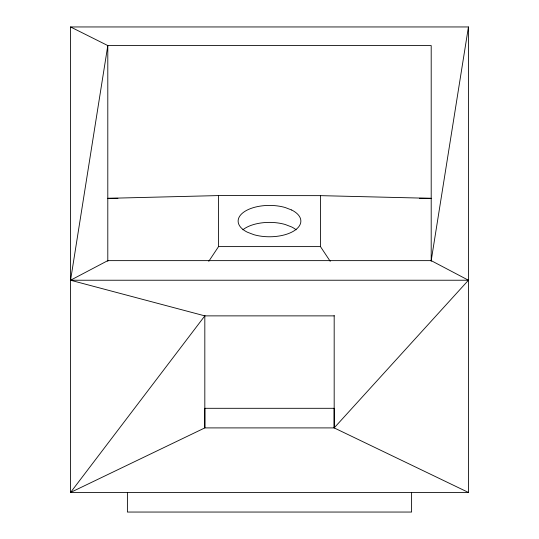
<?xml version="1.0" encoding="UTF-8"?>
<svg xmlns="http://www.w3.org/2000/svg" width="539" height="539" viewBox="0 0 539 539"><rect width="100%" height="100%" fill="white"/><g stroke="black" fill="none" stroke-linecap="round" stroke-linejoin="round"><path stroke-width="0.81" d="M468.438 492.451L334.18 427.905L334.18 408.306L204.82 408.306L204.82 427.905L70.562 492.451L70.562 26.95L468.438 26.95L468.438 492.451L70.562 492.451L204.82 315.874L334.18 315.874M204.82 315.504L204.82 427.905L334.18 427.905L468.438 280.233L431.2 260.633L468.438 26.95M208.768 261.321L218.538 246.606L218.538 195.576L320.462 195.644L431.2 198.332L419.409 198.332M218.538 195.576L107.8 198.332L117.906 198.332M218.538 246.606L320.462 246.606L330.232 261.321M431.2 260.633L107.8 260.633L70.562 280.233L107.8 45.572L70.562 26.95M468.438 280.233L70.562 280.233L204.82 315.874M431.2 261.341L431.2 45.572L107.8 45.572L107.8 261.341M411.601 492.451L411.601 512.05L127.399 512.05L127.399 492.451M334.18 315.504L334.18 427.905M320.462 195.644L320.462 246.606M242.867 229.789A31.356 15.678 0 0 1 285.178 224.487L291.673 226.98A31.356 15.678 0 0 1 296.133 229.789M291.673 210.008L285.178 207.515A31.356 15.678 0 0 0 244.618 211.544A31.356 15.678 0 0 0 247.327 232.181L253.822 234.674A31.356 15.678 0 0 0 294.382 230.638A31.356 15.678 0 0 0 291.673 210.008"/></g></svg>
